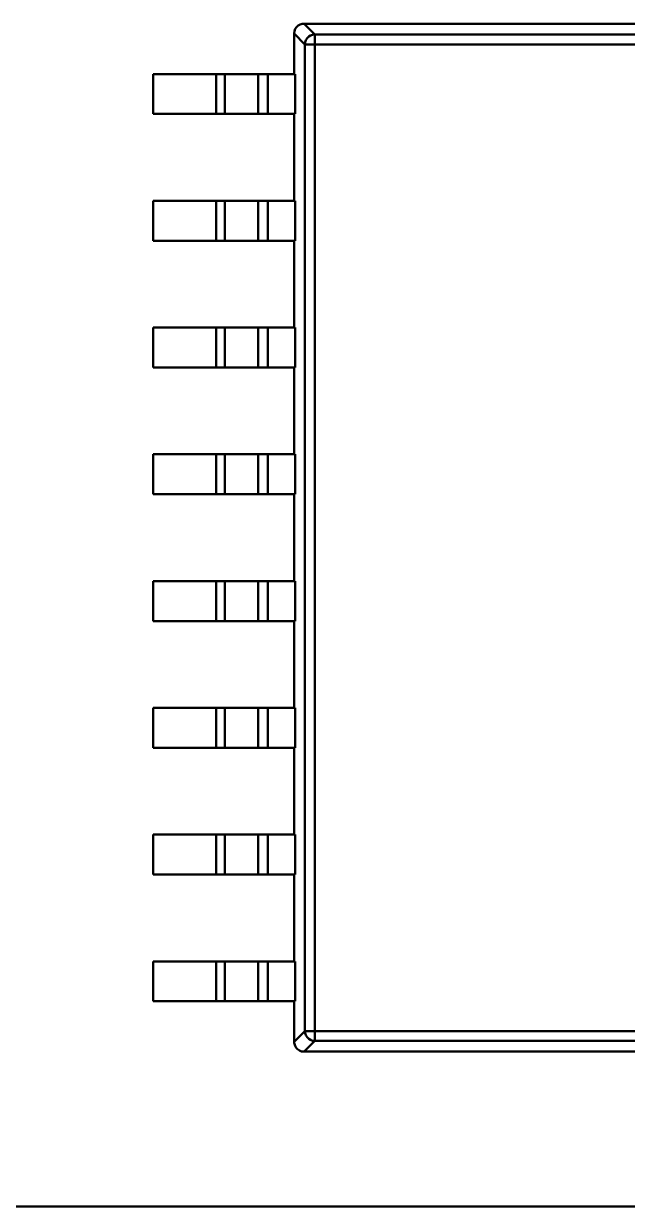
# Model space of a CAD drawing. Header units: millimetres. Extents: x 0 to 866, y 0 to 297.
# Drawn here: x 83.18 to 95.28, y 163 to 186.7 of the extents above; entities that cross this region are included whole.
import ezdxf

# ---------------------------------------------------------------- set-up
doc = ezdxf.new("R2010")
doc.units = ezdxf.units.MM
doc.layers.add('OSN50', color=3, linetype='Continuous', lineweight=50)

msp = doc.modelspace()

# ---------------------------------------------------------------- linework, layer by layer
at = {"layer": 'OSN50', "color": 3}
for p, q in [((88.606, 186.55), (88.6, 186.5)), ((88.606, 186.55), (88.6, 186.5)), ((88.606, 186.55), (88.6, 186.5)), ((88.606, 186.55), (88.6, 186.5)), ((88.622, 186.594), (88.606, 186.55)), ((88.622, 186.594), (88.606, 186.55)), ((88.622, 186.594), (88.606, 186.55)), ((88.622, 186.594), (88.606, 186.55)), ((88.648, 186.63), (88.622, 186.594)), ((88.648, 186.63), (88.622, 186.594)), ((88.648, 186.63), (88.622, 186.594)), ((88.648, 186.63), (88.622, 186.594)), ((88.68, 186.66), (88.648, 186.63)), ((88.68, 186.66), (88.648, 186.63)), ((88.68, 186.66), (88.648, 186.63)), ((88.68, 186.66), (88.648, 186.63)), ((88.718, 186.682), (88.68, 186.66)), ((88.718, 186.682), (88.68, 186.66)), ((88.718, 186.682), (88.68, 186.66)), ((88.718, 186.682), (88.68, 186.66)), ((88.758, 186.696), (88.718, 186.682)), ((88.758, 186.696), (88.718, 186.682)), ((88.758, 186.696), (88.718, 186.682)), ((88.758, 186.696), (88.718, 186.682)), ((88.778, 186.698), (88.758, 186.696)), ((88.778, 186.698), (88.758, 186.696)), ((88.778, 186.698), (88.758, 186.696)), ((88.778, 186.698), (88.758, 186.696)), ((88.8, 186.7), (88.778, 186.698)), ((88.8, 186.7), (88.778, 186.698)), ((88.8, 186.7), (88.778, 186.698)), ((88.8, 186.7), (88.778, 186.698)), ((103.4, 186.7), (88.8, 186.7)), ((103.4, 186.7), (88.8, 186.7)), ((89.014, 186.484), (88.8, 186.7)), ((103.4, 186.7), (88.8, 186.7)), ((103.4, 186.7), (88.8, 186.7)), ((89.014, 186.484), (88.8, 186.7)), ((88.6, 186.5), (88.6, 185.69)), ((88.6, 185.69), (88.6, 186.5)), ((88.816, 186.284), (88.6, 186.5)), ((88.6, 186.5), (88.6, 185.69)), ((88.6, 185.69), (88.6, 186.5)), ((88.816, 186.284), (88.6, 186.5)), ((88.82, 186.328), (88.816, 186.284)), ((88.82, 186.328), (88.816, 186.284)), ((88.826, 186.284), (88.816, 186.284)), ((88.816, 186.284), (88.816, 166.514)), ((88.826, 186.284), (88.816, 186.284)), ((88.816, 186.284), (88.816, 166.514)), ((88.836, 186.37), (88.82, 186.328)), ((88.836, 186.37), (88.82, 186.328)), ((88.848, 186.284), (88.826, 186.284)), ((88.848, 186.284), (88.826, 186.284)), ((88.86, 186.408), (88.836, 186.37)), ((88.86, 186.408), (88.836, 186.37)), ((88.88, 186.284), (88.848, 186.284)), ((88.88, 186.284), (88.848, 186.284)), ((88.892, 186.44), (88.86, 186.408)), ((88.892, 186.44), (88.86, 186.408)), ((88.92, 186.284), (88.88, 186.284)), ((88.92, 186.284), (88.88, 186.284)), ((88.928, 186.464), (88.892, 186.44)), ((88.928, 186.464), (88.892, 186.44)), ((88.966, 186.284), (88.92, 186.284)), ((88.966, 186.284), (88.92, 186.284)), ((88.97, 186.478), (88.928, 186.464)), ((88.97, 186.478), (88.928, 186.464)), ((89.014, 186.284), (88.966, 186.284)), ((89.014, 186.284), (88.966, 186.284)), ((89.014, 186.484), (88.97, 186.478)), ((89.014, 186.484), (88.97, 186.478)), ((89.014, 186.474), (89.014, 186.484)), ((103.184, 186.484), (89.014, 186.484)), ((89.014, 186.474), (89.014, 186.484)), ((103.184, 186.484), (89.014, 186.484)), ((89.014, 186.452), (89.014, 186.474)), ((89.014, 186.452), (89.014, 186.474)), ((89.014, 186.42), (89.014, 186.452)), ((89.014, 186.42), (89.014, 186.452)), ((89.014, 186.42), (89.014, 186.38)), ((89.014, 186.42), (89.014, 186.38)), ((89.014, 186.334), (89.014, 186.38)), ((89.014, 186.334), (89.014, 186.38)), ((89.014, 186.334), (89.014, 186.284)), ((89.014, 186.334), (89.014, 186.284)), ((89.014, 186.284), (89.014, 166.514)), ((103.184, 186.284), (89.014, 186.284)), ((89.014, 186.284), (89.014, 166.514)), ((103.184, 186.284), (89.014, 186.284)), ((88.6, 185.69), (85.772, 185.69)), ((85.772, 185.69), (85.772, 184.89)), ((87.036, 185.69), (85.772, 185.69)), ((85.772, 184.89), (85.772, 185.69)), ((88.6, 185.69), (85.772, 185.69)), ((85.772, 185.69), (85.772, 184.89)), ((87.036, 185.69), (85.772, 185.69)), ((85.772, 184.89), (85.772, 185.69)), ((87.084, 185.69), (87.036, 185.69)), ((87.036, 184.89), (87.036, 185.69)), ((87.084, 185.69), (87.036, 185.69)), ((87.036, 184.89), (87.036, 185.69)), ((87.126, 185.69), (87.084, 185.69)), ((87.126, 185.69), (87.084, 185.69)), ((87.164, 185.69), (87.126, 185.69)), ((87.164, 185.69), (87.126, 185.69)), ((87.194, 185.69), (87.164, 185.69)), ((87.194, 185.69), (87.164, 185.69)), ((87.212, 185.69), (87.194, 185.69)), ((87.212, 185.69), (87.194, 185.69)), ((87.88, 185.69), (87.212, 185.69)), ((87.212, 184.89), (87.212, 185.69)), ((87.88, 185.69), (87.212, 185.69)), ((87.212, 184.89), (87.212, 185.69)), ((87.898, 185.69), (87.88, 185.69)), ((87.88, 184.89), (87.88, 185.69)), ((87.898, 185.69), (87.88, 185.69)), ((87.88, 184.89), (87.88, 185.69)), ((87.922, 185.69), (87.898, 185.69)), ((87.922, 185.69), (87.898, 185.69)), ((87.954, 185.69), (87.922, 185.69)), ((87.954, 185.69), (87.922, 185.69)), ((87.99, 185.69), (87.954, 185.69)), ((87.99, 185.69), (87.954, 185.69)), ((88.03, 185.69), (87.99, 185.69)), ((88.03, 185.69), (87.99, 185.69)), ((88.072, 185.69), (88.03, 185.69)), ((88.072, 185.69), (88.03, 185.69)), ((88.618, 185.69), (88.072, 185.69)), ((88.072, 184.89), (88.072, 185.69)), ((88.618, 185.69), (88.072, 185.69)), ((88.072, 184.89), (88.072, 185.69)), ((88.618, 184.89), (88.618, 185.69)), ((88.618, 184.89), (88.618, 185.69)), ((85.772, 184.89), (88.6, 184.89)), ((87.036, 184.89), (85.772, 184.89)), ((85.772, 184.89), (88.6, 184.89)), ((87.036, 184.89), (85.772, 184.89)), ((87.084, 184.89), (87.036, 184.89)), ((87.084, 184.89), (87.036, 184.89)), ((87.126, 184.89), (87.084, 184.89)), ((87.126, 184.89), (87.084, 184.89)), ((87.164, 184.89), (87.126, 184.89)), ((87.164, 184.89), (87.126, 184.89)), ((87.194, 184.89), (87.164, 184.89)), ((87.194, 184.89), (87.164, 184.89)), ((87.212, 184.89), (87.194, 184.89)), ((87.212, 184.89), (87.194, 184.89)), ((87.88, 184.89), (87.212, 184.89)), ((87.88, 184.89), (87.212, 184.89)), ((87.898, 184.89), (87.88, 184.89)), ((87.898, 184.89), (87.88, 184.89)), ((87.922, 184.89), (87.898, 184.89)), ((87.922, 184.89), (87.898, 184.89)), ((87.954, 184.89), (87.922, 184.89)), ((87.954, 184.89), (87.922, 184.89)), ((87.99, 184.89), (87.954, 184.89)), ((87.99, 184.89), (87.954, 184.89)), ((88.03, 184.89), (87.99, 184.89)), ((88.03, 184.89), (87.99, 184.89)), ((88.072, 184.89), (88.03, 184.89)), ((88.072, 184.89), (88.03, 184.89)), ((88.618, 184.89), (88.072, 184.89)), ((88.618, 184.89), (88.072, 184.89)), ((88.6, 184.89), (88.6, 183.15)), ((88.6, 184.89), (88.6, 183.15)), ((88.6, 184.89), (88.6, 183.15)), ((88.6, 184.89), (88.6, 183.15)), ((88.6, 183.15), (85.772, 183.15)), ((85.772, 183.15), (85.772, 182.35)), ((87.036, 183.15), (85.772, 183.15)), ((85.772, 182.35), (85.772, 183.15)), ((88.6, 183.15), (85.772, 183.15)), ((85.772, 183.15), (85.772, 182.35)), ((87.036, 183.15), (85.772, 183.15)), ((85.772, 182.35), (85.772, 183.15)), ((87.084, 183.15), (87.036, 183.15)), ((87.036, 182.35), (87.036, 183.15)), ((87.084, 183.15), (87.036, 183.15)), ((87.036, 182.35), (87.036, 183.15)), ((87.126, 183.15), (87.084, 183.15)), ((87.126, 183.15), (87.084, 183.15)), ((87.164, 183.15), (87.126, 183.15)), ((87.164, 183.15), (87.126, 183.15)), ((87.194, 183.15), (87.164, 183.15)), ((87.194, 183.15), (87.164, 183.15)), ((87.212, 183.15), (87.194, 183.15)), ((87.212, 183.15), (87.194, 183.15)), ((87.88, 183.15), (87.212, 183.15)), ((87.212, 182.35), (87.212, 183.15)), ((87.88, 183.15), (87.212, 183.15)), ((87.212, 182.35), (87.212, 183.15)), ((87.898, 183.15), (87.88, 183.15)), ((87.88, 182.35), (87.88, 183.15)), ((87.898, 183.15), (87.88, 183.15)), ((87.88, 182.35), (87.88, 183.15)), ((87.922, 183.15), (87.898, 183.15)), ((87.922, 183.15), (87.898, 183.15)), ((87.954, 183.15), (87.922, 183.15)), ((87.954, 183.15), (87.922, 183.15)), ((87.99, 183.15), (87.954, 183.15)), ((87.99, 183.15), (87.954, 183.15)), ((88.03, 183.15), (87.99, 183.15)), ((88.03, 183.15), (87.99, 183.15)), ((88.072, 183.15), (88.03, 183.15)), ((88.072, 183.15), (88.03, 183.15)), ((88.618, 183.15), (88.072, 183.15)), ((88.072, 182.35), (88.072, 183.15)), ((88.618, 183.15), (88.072, 183.15)), ((88.072, 182.35), (88.072, 183.15)), ((88.618, 182.35), (88.618, 183.15)), ((88.618, 182.35), (88.618, 183.15)), ((85.772, 182.35), (88.6, 182.35)), ((87.036, 182.35), (85.772, 182.35)), ((85.772, 182.35), (88.6, 182.35)), ((87.036, 182.35), (85.772, 182.35)), ((87.084, 182.35), (87.036, 182.35)), ((87.084, 182.35), (87.036, 182.35)), ((87.126, 182.35), (87.084, 182.35)), ((87.126, 182.35), (87.084, 182.35)), ((87.164, 182.35), (87.126, 182.35)), ((87.164, 182.35), (87.126, 182.35)), ((87.194, 182.35), (87.164, 182.35)), ((87.194, 182.35), (87.164, 182.35)), ((87.212, 182.35), (87.194, 182.35)), ((87.212, 182.35), (87.194, 182.35)), ((87.88, 182.35), (87.212, 182.35)), ((87.88, 182.35), (87.212, 182.35)), ((87.898, 182.35), (87.88, 182.35)), ((87.898, 182.35), (87.88, 182.35)), ((87.922, 182.35), (87.898, 182.35)), ((87.922, 182.35), (87.898, 182.35)), ((87.954, 182.35), (87.922, 182.35)), ((87.954, 182.35), (87.922, 182.35)), ((87.99, 182.35), (87.954, 182.35)), ((87.99, 182.35), (87.954, 182.35)), ((88.03, 182.35), (87.99, 182.35)), ((88.03, 182.35), (87.99, 182.35)), ((88.072, 182.35), (88.03, 182.35)), ((88.072, 182.35), (88.03, 182.35)), ((88.618, 182.35), (88.072, 182.35)), ((88.618, 182.35), (88.072, 182.35)), ((88.6, 182.35), (88.6, 180.61)), ((88.6, 180.61), (88.6, 182.35)), ((88.6, 182.35), (88.6, 180.61)), ((88.6, 180.61), (88.6, 182.35)), ((88.6, 180.61), (85.772, 180.61)), ((85.772, 180.61), (85.772, 179.81)), ((87.036, 180.61), (85.772, 180.61)), ((85.772, 179.81), (85.772, 180.61)), ((88.6, 180.61), (85.772, 180.61)), ((85.772, 180.61), (85.772, 179.81)), ((87.036, 180.61), (85.772, 180.61)), ((85.772, 179.81), (85.772, 180.61)), ((87.084, 180.61), (87.036, 180.61)), ((87.036, 179.81), (87.036, 180.61)), ((87.084, 180.61), (87.036, 180.61)), ((87.036, 179.81), (87.036, 180.61)), ((87.126, 180.61), (87.084, 180.61)), ((87.126, 180.61), (87.084, 180.61)), ((87.164, 180.61), (87.126, 180.61)), ((87.164, 180.61), (87.126, 180.61)), ((87.194, 180.61), (87.164, 180.61)), ((87.194, 180.61), (87.164, 180.61)), ((87.212, 180.61), (87.194, 180.61)), ((87.212, 180.61), (87.194, 180.61)), ((87.88, 180.61), (87.212, 180.61)), ((87.212, 179.81), (87.212, 180.61)), ((87.88, 180.61), (87.212, 180.61)), ((87.212, 179.81), (87.212, 180.61)), ((87.898, 180.61), (87.88, 180.61)), ((87.88, 179.81), (87.88, 180.61)), ((87.898, 180.61), (87.88, 180.61)), ((87.88, 179.81), (87.88, 180.61)), ((87.922, 180.61), (87.898, 180.61)), ((87.922, 180.61), (87.898, 180.61)), ((87.954, 180.61), (87.922, 180.61)), ((87.954, 180.61), (87.922, 180.61)), ((87.99, 180.61), (87.954, 180.61)), ((87.99, 180.61), (87.954, 180.61)), ((88.03, 180.61), (87.99, 180.61)), ((88.03, 180.61), (87.99, 180.61)), ((88.072, 180.61), (88.03, 180.61)), ((88.072, 180.61), (88.03, 180.61)), ((88.618, 180.61), (88.072, 180.61)), ((88.072, 179.81), (88.072, 180.61)), ((88.618, 180.61), (88.072, 180.61)), ((88.072, 179.81), (88.072, 180.61)), ((88.618, 179.81), (88.618, 180.61)), ((88.618, 179.81), (88.618, 180.61)), ((85.772, 179.81), (88.6, 179.81)), ((87.036, 179.81), (85.772, 179.81)), ((85.772, 179.81), (88.6, 179.81)), ((87.036, 179.81), (85.772, 179.81)), ((87.084, 179.81), (87.036, 179.81)), ((87.084, 179.81), (87.036, 179.81)), ((87.126, 179.81), (87.084, 179.81)), ((87.126, 179.81), (87.084, 179.81)), ((87.164, 179.81), (87.126, 179.81)), ((87.164, 179.81), (87.126, 179.81)), ((87.194, 179.81), (87.164, 179.81)), ((87.194, 179.81), (87.164, 179.81)), ((87.212, 179.81), (87.194, 179.81)), ((87.212, 179.81), (87.194, 179.81)), ((87.88, 179.81), (87.212, 179.81)), ((87.88, 179.81), (87.212, 179.81)), ((87.898, 179.81), (87.88, 179.81)), ((87.898, 179.81), (87.88, 179.81)), ((87.922, 179.81), (87.898, 179.81)), ((87.922, 179.81), (87.898, 179.81)), ((87.954, 179.81), (87.922, 179.81)), ((87.954, 179.81), (87.922, 179.81)), ((87.99, 179.81), (87.954, 179.81)), ((87.99, 179.81), (87.954, 179.81)), ((88.03, 179.81), (87.99, 179.81)), ((88.03, 179.81), (87.99, 179.81)), ((88.072, 179.81), (88.03, 179.81)), ((88.072, 179.81), (88.03, 179.81)), ((88.618, 179.81), (88.072, 179.81)), ((88.618, 179.81), (88.072, 179.81)), ((88.6, 179.81), (88.6, 178.07)), ((88.6, 179.81), (88.6, 178.07)), ((88.6, 179.81), (88.6, 178.07)), ((88.6, 179.81), (88.6, 178.07)), ((88.6, 178.07), (85.772, 178.07)), ((85.772, 178.07), (85.772, 177.27)), ((87.036, 178.07), (85.772, 178.07)), ((85.772, 177.27), (85.772, 178.07)), ((88.6, 178.07), (85.772, 178.07)), ((85.772, 178.07), (85.772, 177.27)), ((87.036, 178.07), (85.772, 178.07)), ((85.772, 177.27), (85.772, 178.07)), ((87.084, 178.07), (87.036, 178.07)), ((87.036, 177.27), (87.036, 178.07)), ((87.084, 178.07), (87.036, 178.07)), ((87.036, 177.27), (87.036, 178.07)), ((87.126, 178.07), (87.084, 178.07)), ((87.126, 178.07), (87.084, 178.07)), ((87.164, 178.07), (87.126, 178.07)), ((87.164, 178.07), (87.126, 178.07)), ((87.194, 178.07), (87.164, 178.07)), ((87.194, 178.07), (87.164, 178.07)), ((87.212, 178.07), (87.194, 178.07)), ((87.212, 178.07), (87.194, 178.07)), ((87.88, 178.07), (87.212, 178.07)), ((87.212, 177.27), (87.212, 178.07)), ((87.88, 178.07), (87.212, 178.07)), ((87.212, 177.27), (87.212, 178.07)), ((87.898, 178.07), (87.88, 178.07)), ((87.88, 177.27), (87.88, 178.07)), ((87.898, 178.07), (87.88, 178.07)), ((87.88, 177.27), (87.88, 178.07)), ((87.922, 178.07), (87.898, 178.07)), ((87.922, 178.07), (87.898, 178.07)), ((87.954, 178.07), (87.922, 178.07)), ((87.954, 178.07), (87.922, 178.07)), ((87.99, 178.07), (87.954, 178.07)), ((87.99, 178.07), (87.954, 178.07)), ((88.03, 178.07), (87.99, 178.07)), ((88.03, 178.07), (87.99, 178.07)), ((88.072, 178.07), (88.03, 178.07)), ((88.072, 178.07), (88.03, 178.07)), ((88.618, 178.07), (88.072, 178.07)), ((88.072, 177.27), (88.072, 178.07)), ((88.618, 178.07), (88.072, 178.07)), ((88.072, 177.27), (88.072, 178.07)), ((88.618, 177.27), (88.618, 178.07)), ((88.618, 177.27), (88.618, 178.07)), ((85.772, 177.27), (88.6, 177.27)), ((87.036, 177.27), (85.772, 177.27)), ((85.772, 177.27), (88.6, 177.27)), ((87.036, 177.27), (85.772, 177.27)), ((87.084, 177.27), (87.036, 177.27)), ((87.084, 177.27), (87.036, 177.27)), ((87.126, 177.27), (87.084, 177.27)), ((87.126, 177.27), (87.084, 177.27)), ((87.164, 177.27), (87.126, 177.27)), ((87.164, 177.27), (87.126, 177.27)), ((87.194, 177.27), (87.164, 177.27)), ((87.194, 177.27), (87.164, 177.27)), ((87.212, 177.27), (87.194, 177.27)), ((87.212, 177.27), (87.194, 177.27)), ((87.88, 177.27), (87.212, 177.27)), ((87.88, 177.27), (87.212, 177.27)), ((87.898, 177.27), (87.88, 177.27)), ((87.898, 177.27), (87.88, 177.27)), ((87.922, 177.27), (87.898, 177.27)), ((87.922, 177.27), (87.898, 177.27)), ((87.954, 177.27), (87.922, 177.27)), ((87.954, 177.27), (87.922, 177.27)), ((87.99, 177.27), (87.954, 177.27)), ((87.99, 177.27), (87.954, 177.27)), ((88.03, 177.27), (87.99, 177.27)), ((88.03, 177.27), (87.99, 177.27)), ((88.072, 177.27), (88.03, 177.27)), ((88.072, 177.27), (88.03, 177.27)), ((88.618, 177.27), (88.072, 177.27)), ((88.618, 177.27), (88.072, 177.27)), ((88.6, 177.27), (88.6, 175.53)), ((88.6, 175.53), (88.6, 177.27)), ((88.6, 177.27), (88.6, 175.53)), ((88.6, 175.53), (88.6, 177.27)), ((88.6, 175.53), (85.772, 175.53)), ((85.772, 175.53), (85.772, 174.73)), ((87.036, 175.53), (85.772, 175.53)), ((85.772, 174.73), (85.772, 175.53)), ((88.6, 175.53), (85.772, 175.53)), ((85.772, 175.53), (85.772, 174.73)), ((87.036, 175.53), (85.772, 175.53)), ((85.772, 174.73), (85.772, 175.53)), ((87.084, 175.53), (87.036, 175.53)), ((87.036, 174.73), (87.036, 175.53)), ((87.084, 175.53), (87.036, 175.53)), ((87.036, 174.73), (87.036, 175.53)), ((87.126, 175.53), (87.084, 175.53)), ((87.126, 175.53), (87.084, 175.53)), ((87.164, 175.53), (87.126, 175.53)), ((87.164, 175.53), (87.126, 175.53)), ((87.194, 175.53), (87.164, 175.53)), ((87.194, 175.53), (87.164, 175.53)), ((87.212, 175.53), (87.194, 175.53)), ((87.212, 175.53), (87.194, 175.53)), ((87.88, 175.53), (87.212, 175.53)), ((87.212, 174.73), (87.212, 175.53)), ((87.88, 175.53), (87.212, 175.53)), ((87.212, 174.73), (87.212, 175.53)), ((87.898, 175.53), (87.88, 175.53)), ((87.88, 174.73), (87.88, 175.53)), ((87.898, 175.53), (87.88, 175.53)), ((87.88, 174.73), (87.88, 175.53)), ((87.922, 175.53), (87.898, 175.53)), ((87.922, 175.53), (87.898, 175.53)), ((87.954, 175.53), (87.922, 175.53)), ((87.954, 175.53), (87.922, 175.53)), ((87.99, 175.53), (87.954, 175.53)), ((87.99, 175.53), (87.954, 175.53)), ((88.03, 175.53), (87.99, 175.53)), ((88.03, 175.53), (87.99, 175.53)), ((88.072, 175.53), (88.03, 175.53)), ((88.072, 175.53), (88.03, 175.53)), ((88.618, 175.53), (88.072, 175.53)), ((88.072, 174.73), (88.072, 175.53)), ((88.618, 175.53), (88.072, 175.53)), ((88.072, 174.73), (88.072, 175.53)), ((88.618, 175.53), (88.618, 174.73)), ((88.618, 175.53), (88.618, 174.73)), ((85.772, 174.73), (88.6, 174.73)), ((87.036, 174.73), (85.772, 174.73)), ((85.772, 174.73), (88.6, 174.73)), ((87.036, 174.73), (85.772, 174.73)), ((87.084, 174.73), (87.036, 174.73)), ((87.084, 174.73), (87.036, 174.73)), ((87.126, 174.73), (87.084, 174.73)), ((87.126, 174.73), (87.084, 174.73)), ((87.164, 174.73), (87.126, 174.73)), ((87.164, 174.73), (87.126, 174.73)), ((87.194, 174.73), (87.164, 174.73)), ((87.194, 174.73), (87.164, 174.73)), ((87.212, 174.73), (87.194, 174.73)), ((87.212, 174.73), (87.194, 174.73)), ((87.88, 174.73), (87.212, 174.73)), ((87.88, 174.73), (87.212, 174.73)), ((87.898, 174.73), (87.88, 174.73)), ((87.898, 174.73), (87.88, 174.73)), ((87.922, 174.73), (87.898, 174.73)), ((87.922, 174.73), (87.898, 174.73)), ((87.954, 174.73), (87.922, 174.73)), ((87.954, 174.73), (87.922, 174.73)), ((87.99, 174.73), (87.954, 174.73)), ((87.99, 174.73), (87.954, 174.73)), ((88.03, 174.73), (87.99, 174.73)), ((88.03, 174.73), (87.99, 174.73)), ((88.072, 174.73), (88.03, 174.73)), ((88.072, 174.73), (88.03, 174.73)), ((88.618, 174.73), (88.072, 174.73)), ((88.618, 174.73), (88.072, 174.73)), ((88.6, 174.73), (88.6, 172.99)), ((88.6, 172.99), (88.6, 174.73)), ((88.6, 174.73), (88.6, 172.99)), ((88.6, 172.99), (88.6, 174.73)), ((88.6, 172.99), (85.772, 172.99)), ((85.772, 172.99), (85.772, 172.19)), ((87.036, 172.99), (85.772, 172.99)), ((85.772, 172.19), (85.772, 172.99)), ((88.6, 172.99), (85.772, 172.99)), ((85.772, 172.99), (85.772, 172.19)), ((87.036, 172.99), (85.772, 172.99)), ((85.772, 172.19), (85.772, 172.99)), ((87.084, 172.99), (87.036, 172.99)), ((87.036, 172.19), (87.036, 172.99)), ((87.084, 172.99), (87.036, 172.99)), ((87.036, 172.19), (87.036, 172.99)), ((87.126, 172.99), (87.084, 172.99)), ((87.126, 172.99), (87.084, 172.99)), ((87.164, 172.99), (87.126, 172.99)), ((87.164, 172.99), (87.126, 172.99)), ((87.194, 172.99), (87.164, 172.99)), ((87.194, 172.99), (87.164, 172.99)), ((87.212, 172.99), (87.194, 172.99)), ((87.212, 172.99), (87.194, 172.99)), ((87.88, 172.99), (87.212, 172.99)), ((87.212, 172.19), (87.212, 172.99)), ((87.88, 172.99), (87.212, 172.99)), ((87.212, 172.19), (87.212, 172.99)), ((87.898, 172.99), (87.88, 172.99)), ((87.88, 172.99), (87.88, 172.19)), ((87.898, 172.99), (87.88, 172.99)), ((87.88, 172.99), (87.88, 172.19)), ((87.922, 172.99), (87.898, 172.99)), ((87.922, 172.99), (87.898, 172.99)), ((87.954, 172.99), (87.922, 172.99)), ((87.954, 172.99), (87.922, 172.99)), ((87.99, 172.99), (87.954, 172.99)), ((87.99, 172.99), (87.954, 172.99)), ((88.03, 172.99), (87.99, 172.99)), ((88.03, 172.99), (87.99, 172.99)), ((88.072, 172.99), (88.03, 172.99)), ((88.072, 172.99), (88.03, 172.99)), ((88.618, 172.99), (88.072, 172.99)), ((88.072, 172.99), (88.072, 172.19)), ((88.618, 172.99), (88.072, 172.99)), ((88.072, 172.99), (88.072, 172.19)), ((88.618, 172.19), (88.618, 172.99)), ((88.618, 172.19), (88.618, 172.99)), ((85.772, 172.19), (88.6, 172.19)), ((87.036, 172.19), (85.772, 172.19)), ((85.772, 172.19), (88.6, 172.19)), ((87.036, 172.19), (85.772, 172.19)), ((87.084, 172.19), (87.036, 172.19)), ((87.084, 172.19), (87.036, 172.19)), ((87.126, 172.19), (87.084, 172.19)), ((87.126, 172.19), (87.084, 172.19)), ((87.164, 172.19), (87.126, 172.19)), ((87.164, 172.19), (87.126, 172.19)), ((87.194, 172.19), (87.164, 172.19)), ((87.194, 172.19), (87.164, 172.19)), ((87.212, 172.19), (87.194, 172.19)), ((87.212, 172.19), (87.194, 172.19)), ((87.88, 172.19), (87.212, 172.19)), ((87.88, 172.19), (87.212, 172.19)), ((87.898, 172.19), (87.88, 172.19)), ((87.898, 172.19), (87.88, 172.19)), ((87.922, 172.19), (87.898, 172.19)), ((87.922, 172.19), (87.898, 172.19)), ((87.954, 172.19), (87.922, 172.19)), ((87.954, 172.19), (87.922, 172.19)), ((87.99, 172.19), (87.954, 172.19)), ((87.99, 172.19), (87.954, 172.19)), ((88.03, 172.19), (87.99, 172.19)), ((88.03, 172.19), (87.99, 172.19)), ((88.072, 172.19), (88.03, 172.19)), ((88.072, 172.19), (88.03, 172.19)), ((88.618, 172.19), (88.072, 172.19)), ((88.618, 172.19), (88.072, 172.19)), ((88.6, 172.19), (88.6, 170.45)), ((88.6, 170.45), (88.6, 172.19)), ((88.6, 172.19), (88.6, 170.45)), ((88.6, 170.45), (88.6, 172.19)), ((88.6, 170.45), (85.772, 170.45)), ((85.772, 170.45), (85.772, 169.65)), ((87.036, 170.45), (85.772, 170.45)), ((85.772, 169.65), (85.772, 170.45)), ((88.6, 170.45), (85.772, 170.45)), ((85.772, 170.45), (85.772, 169.65)), ((87.036, 170.45), (85.772, 170.45)), ((85.772, 169.65), (85.772, 170.45)), ((87.084, 170.45), (87.036, 170.45)), ((87.036, 169.65), (87.036, 170.45)), ((87.084, 170.45), (87.036, 170.45)), ((87.036, 169.65), (87.036, 170.45)), ((87.126, 170.45), (87.084, 170.45)), ((87.126, 170.45), (87.084, 170.45)), ((87.164, 170.45), (87.126, 170.45)), ((87.164, 170.45), (87.126, 170.45)), ((87.194, 170.45), (87.164, 170.45)), ((87.194, 170.45), (87.164, 170.45)), ((87.212, 170.45), (87.194, 170.45)), ((87.212, 170.45), (87.194, 170.45)), ((87.88, 170.45), (87.212, 170.45)), ((87.212, 169.65), (87.212, 170.45)), ((87.88, 170.45), (87.212, 170.45)), ((87.212, 169.65), (87.212, 170.45)), ((87.898, 170.45), (87.88, 170.45)), ((87.88, 169.65), (87.88, 170.45)), ((87.898, 170.45), (87.88, 170.45)), ((87.88, 169.65), (87.88, 170.45)), ((87.922, 170.45), (87.898, 170.45)), ((87.922, 170.45), (87.898, 170.45)), ((87.954, 170.45), (87.922, 170.45)), ((87.954, 170.45), (87.922, 170.45)), ((87.99, 170.45), (87.954, 170.45)), ((87.99, 170.45), (87.954, 170.45)), ((88.03, 170.45), (87.99, 170.45)), ((88.03, 170.45), (87.99, 170.45)), ((88.072, 170.45), (88.03, 170.45)), ((88.072, 170.45), (88.03, 170.45)), ((88.618, 170.45), (88.072, 170.45)), ((88.072, 169.65), (88.072, 170.45)), ((88.618, 170.45), (88.072, 170.45)), ((88.072, 169.65), (88.072, 170.45)), ((88.618, 170.45), (88.618, 169.65)), ((88.618, 170.45), (88.618, 169.65)), ((85.772, 169.65), (88.6, 169.65)), ((87.036, 169.65), (85.772, 169.65)), ((85.772, 169.65), (88.6, 169.65)), ((87.036, 169.65), (85.772, 169.65)), ((87.084, 169.65), (87.036, 169.65)), ((87.084, 169.65), (87.036, 169.65)), ((87.126, 169.65), (87.084, 169.65)), ((87.126, 169.65), (87.084, 169.65)), ((87.164, 169.65), (87.126, 169.65)), ((87.164, 169.65), (87.126, 169.65)), ((87.194, 169.65), (87.164, 169.65)), ((87.194, 169.65), (87.164, 169.65)), ((87.212, 169.65), (87.194, 169.65)), ((87.212, 169.65), (87.194, 169.65)), ((87.88, 169.65), (87.212, 169.65)), ((87.88, 169.65), (87.212, 169.65)), ((87.898, 169.65), (87.88, 169.65)), ((87.898, 169.65), (87.88, 169.65)), ((87.922, 169.65), (87.898, 169.65)), ((87.922, 169.65), (87.898, 169.65)), ((87.954, 169.65), (87.922, 169.65)), ((87.954, 169.65), (87.922, 169.65)), ((87.99, 169.65), (87.954, 169.65)), ((87.99, 169.65), (87.954, 169.65)), ((88.03, 169.65), (87.99, 169.65)), ((88.03, 169.65), (87.99, 169.65)), ((88.072, 169.65), (88.03, 169.65)), ((88.072, 169.65), (88.03, 169.65)), ((88.618, 169.65), (88.072, 169.65)), ((88.618, 169.65), (88.072, 169.65)), ((88.6, 169.65), (88.6, 167.91)), ((88.6, 167.91), (88.6, 169.65)), ((88.6, 169.65), (88.6, 167.91)), ((88.6, 167.91), (88.6, 169.65)), ((88.6, 167.91), (85.772, 167.91)), ((85.772, 167.91), (85.772, 167.11)), ((87.036, 167.91), (85.772, 167.91)), ((85.772, 167.11), (85.772, 167.91)), ((88.6, 167.91), (85.772, 167.91)), ((85.772, 167.91), (85.772, 167.11)), ((87.036, 167.91), (85.772, 167.91)), ((85.772, 167.11), (85.772, 167.91)), ((87.084, 167.91), (87.036, 167.91)), ((87.036, 167.11), (87.036, 167.91)), ((87.084, 167.91), (87.036, 167.91)), ((87.036, 167.11), (87.036, 167.91)), ((87.126, 167.91), (87.084, 167.91)), ((87.126, 167.91), (87.084, 167.91)), ((87.164, 167.91), (87.126, 167.91)), ((87.164, 167.91), (87.126, 167.91)), ((87.194, 167.91), (87.164, 167.91)), ((87.194, 167.91), (87.164, 167.91)), ((87.212, 167.91), (87.194, 167.91)), ((87.212, 167.91), (87.194, 167.91)), ((87.88, 167.91), (87.212, 167.91)), ((87.212, 167.11), (87.212, 167.91)), ((87.88, 167.91), (87.212, 167.91)), ((87.212, 167.11), (87.212, 167.91)), ((87.898, 167.91), (87.88, 167.91)), ((87.88, 167.11), (87.88, 167.91)), ((87.898, 167.91), (87.88, 167.91)), ((87.88, 167.11), (87.88, 167.91)), ((87.922, 167.91), (87.898, 167.91)), ((87.922, 167.91), (87.898, 167.91)), ((87.954, 167.91), (87.922, 167.91)), ((87.954, 167.91), (87.922, 167.91)), ((87.99, 167.91), (87.954, 167.91)), ((87.99, 167.91), (87.954, 167.91)), ((88.03, 167.91), (87.99, 167.91)), ((88.03, 167.91), (87.99, 167.91)), ((88.072, 167.91), (88.03, 167.91)), ((88.072, 167.91), (88.03, 167.91)), ((88.618, 167.91), (88.072, 167.91)), ((88.072, 167.11), (88.072, 167.91)), ((88.618, 167.91), (88.072, 167.91)), ((88.072, 167.11), (88.072, 167.91)), ((88.618, 167.11), (88.618, 167.91)), ((88.618, 167.11), (88.618, 167.91)), ((85.772, 167.11), (88.6, 167.11)), ((87.036, 167.11), (85.772, 167.11)), ((85.772, 167.11), (88.6, 167.11)), ((87.036, 167.11), (85.772, 167.11)), ((87.084, 167.11), (87.036, 167.11)), ((87.084, 167.11), (87.036, 167.11)), ((87.126, 167.11), (87.084, 167.11)), ((87.126, 167.11), (87.084, 167.11)), ((87.164, 167.11), (87.126, 167.11)), ((87.164, 167.11), (87.126, 167.11)), ((87.194, 167.11), (87.164, 167.11)), ((87.194, 167.11), (87.164, 167.11)), ((87.212, 167.11), (87.194, 167.11)), ((87.212, 167.11), (87.194, 167.11)), ((87.88, 167.11), (87.212, 167.11)), ((87.88, 167.11), (87.212, 167.11)), ((87.898, 167.11), (87.88, 167.11)), ((87.898, 167.11), (87.88, 167.11)), ((87.922, 167.11), (87.898, 167.11)), ((87.922, 167.11), (87.898, 167.11)), ((87.954, 167.11), (87.922, 167.11)), ((87.954, 167.11), (87.922, 167.11)), ((87.99, 167.11), (87.954, 167.11)), ((87.99, 167.11), (87.954, 167.11)), ((88.03, 167.11), (87.99, 167.11)), ((88.03, 167.11), (87.99, 167.11)), ((88.072, 167.11), (88.03, 167.11)), ((88.072, 167.11), (88.03, 167.11)), ((88.618, 167.11), (88.072, 167.11)), ((88.618, 167.11), (88.072, 167.11)), ((88.6, 167.11), (88.6, 166.278)), ((88.6, 166.3), (88.6, 167.11)), ((88.6, 167.11), (88.6, 166.278)), ((88.6, 166.3), (88.6, 167.11)), ((88.816, 166.514), (88.6, 166.3)), ((88.816, 166.514), (88.6, 166.3)), ((88.82, 166.47), (88.816, 166.514)), ((88.826, 166.514), (88.816, 166.514)), ((88.82, 166.47), (88.816, 166.514)), ((88.826, 166.514), (88.816, 166.514)), ((88.836, 166.428), (88.82, 166.47)), ((88.836, 166.428), (88.82, 166.47)), ((88.848, 166.514), (88.826, 166.514)), ((88.848, 166.514), (88.826, 166.514)), ((88.86, 166.392), (88.836, 166.428)), ((88.86, 166.392), (88.836, 166.428)), ((88.88, 166.514), (88.848, 166.514)), ((88.88, 166.514), (88.848, 166.514)), ((88.892, 166.36), (88.86, 166.392)), ((88.892, 166.36), (88.86, 166.392)), ((88.92, 166.514), (88.88, 166.514)), ((88.92, 166.514), (88.88, 166.514)), ((88.966, 166.514), (88.92, 166.514)), ((88.966, 166.514), (88.92, 166.514)), ((89.014, 166.514), (88.966, 166.514)), ((89.014, 166.514), (88.966, 166.514)), ((89.014, 166.466), (89.014, 166.514)), ((103.184, 166.514), (89.014, 166.514)), ((89.014, 166.466), (89.014, 166.514)), ((103.184, 166.514), (89.014, 166.514)), ((89.014, 166.42), (89.014, 166.466)), ((89.014, 166.42), (89.014, 166.466)), ((89.014, 166.38), (89.014, 166.42)), ((89.014, 166.38), (89.014, 166.42)), ((89.014, 166.348), (89.014, 166.38)), ((89.014, 166.348), (89.014, 166.38)), ((88.6, 166.278), (88.6, 166.3)), ((88.6, 166.278), (88.6, 166.3)), ((88.6, 166.278), (88.604, 166.258)), ((88.604, 166.258), (88.6, 166.278)), ((88.6, 166.278), (88.604, 166.258)), ((88.604, 166.258), (88.6, 166.278)), ((88.604, 166.258), (88.618, 166.218)), ((88.618, 166.218), (88.604, 166.258)), ((88.604, 166.258), (88.618, 166.218)), ((88.618, 166.218), (88.604, 166.258)), ((88.618, 166.218), (88.64, 166.18)), ((88.64, 166.18), (88.618, 166.218)), ((88.618, 166.218), (88.64, 166.18)), ((88.64, 166.18), (88.618, 166.218)), ((88.64, 166.18), (88.67, 166.148)), ((88.67, 166.148), (88.64, 166.18)), ((88.64, 166.18), (88.67, 166.148)), ((88.67, 166.148), (88.64, 166.18)), ((88.67, 166.148), (88.706, 166.122)), ((88.706, 166.122), (88.67, 166.148)), ((88.67, 166.148), (88.706, 166.122)), ((88.706, 166.122), (88.67, 166.148)), ((89.014, 166.316), (88.8, 166.1)), ((89.014, 166.316), (88.8, 166.1)), ((88.928, 166.336), (88.892, 166.36)), ((88.928, 166.336), (88.892, 166.36)), ((88.97, 166.32), (88.928, 166.336)), ((88.97, 166.32), (88.928, 166.336)), ((89.014, 166.316), (88.97, 166.32)), ((89.014, 166.316), (88.97, 166.32)), ((89.014, 166.326), (89.014, 166.348)), ((89.014, 166.326), (89.014, 166.348)), ((89.014, 166.326), (89.014, 166.316)), ((89.014, 166.326), (89.014, 166.316)), ((103.184, 166.316), (89.014, 166.316)), ((103.184, 166.316), (89.014, 166.316)), ((88.706, 166.122), (88.75, 166.106)), ((88.75, 166.106), (88.706, 166.122)), ((88.706, 166.122), (88.75, 166.106)), ((88.75, 166.106), (88.706, 166.122)), ((88.75, 166.106), (88.8, 166.1)), ((88.8, 166.1), (88.75, 166.106)), ((88.75, 166.106), (88.8, 166.1)), ((88.8, 166.1), (88.75, 166.106)), ((88.8, 166.1), (103.422, 166.1)), ((103.4, 166.1), (88.8, 166.1)), ((88.8, 166.1), (103.422, 166.1)), ((103.4, 166.1), (88.8, 166.1)), ((127, 163), (53, 163))]:
    msp.add_line(p, q, dxfattribs=at)

doc.saveas('drawing.dxf')
